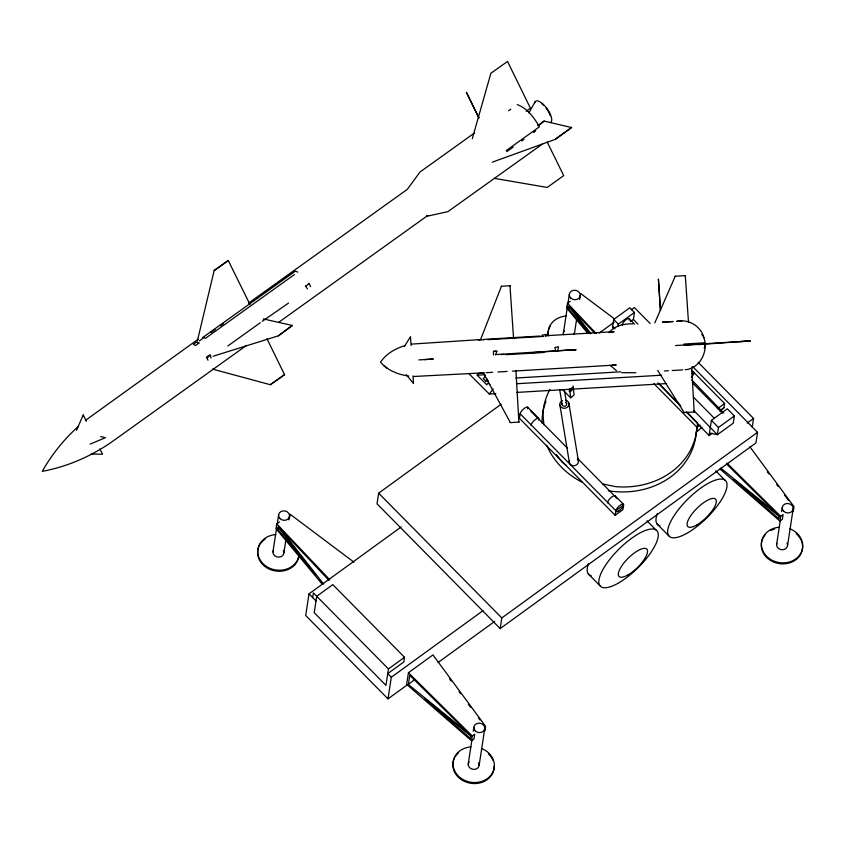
<?xml version="1.0" encoding="UTF-8"?>
<svg xmlns="http://www.w3.org/2000/svg" width="845" height="845" viewBox="0 0 845 845"><rect width="100%" height="100%" fill="white"/><g stroke="black" fill="none" stroke-linecap="round" stroke-linejoin="round"><path stroke-width="1.27" d="M279.441 521.946L276.759 523.889L276.03 528.653L322.146 584.106M272.956 551.88L276.642 527.776M277.234 523.974L278.586 515.091M277.667 529.202L278.026 526.847L315.534 574.727L277.667 529.202L279.695 527.618M283.92 552.873L285.853 540.198M288.958 519.897L289.55 516.094M289.529 517.795L290.078 514.225L353.918 562.147M401.153 526.984L309.016 593.866L305.7 615.498L387.992 698.868L407.195 684.936M312.661 597.563L313.379 592.873L388.457 668.944L385.943 685.358L314.224 612.699L316.738 596.285L332.793 584.624L404.512 657.283L403.794 661.973L387.739 673.623L391.309 677.236L387.992 698.868M501.18 404.227L378.644 493.174L377.018 503.81L500.187 628.585L755.905 442.96L757.532 432.323L692.71 366.645M484.861 731.083L485.59 726.33L432.978 654.907L408.441 672.715L406.656 684.365L471.542 740.759L473.96 738.995L474.689 734.242L472.27 735.995L471.542 740.759M408.357 684.471L409.751 675.356L468.827 733.703L408.357 684.471L414.504 679.655M468.204 764.176L471.89 740.072M473.253 731.189L473.834 727.387M479.157 765.179L484.787 728.39M500.187 628.585L501.814 617.948L757.532 432.323M570.153 301.327L567.47 303.281L566.741 308.034L587.708 333.247M563.351 333.331L567.513 306.133M567.914 303.545L569.298 294.472M588.574 332.867L568.379 308.583L568.738 306.228L590.285 333.733M576.491 320.086L574.315 334.335A5.503 4.721 8.7 0 0 574.209 333.099M579.659 299.362L580.251 295.475M613.47 328.705L612.625 326.455L613.692 319.463L629.81 307.76L634.458 312.46L633.391 319.452L630.37 321.649M617.98 326.497L618.339 324.163L634.458 312.46M615.149 515.302L615.857 510.707L623.61 505.078L622.913 509.662L615.149 515.302L519.443 418.328L520.14 413.744L615.857 510.707M608.315 490.776A77.423 66.438 8.7 0 0 696.248 432.281L697.664 423.07L686.89 412.159M686.256 411.874L709.082 435.534L711.405 420.366L727.302 408.822L734.347 415.962L733.238 423.187L717.342 434.721L709.462 433.02M734.347 415.962L718.451 427.496L717.342 434.721L693.882 410.564M720.13 411.145L723.943 407.765L724.598 403.519L691.59 370.078M752.208 427.369L753.571 418.465L698.16 362.325M779.935 521.08L780.664 516.327L783.093 514.573L782.364 519.326L779.935 521.08L719.972 468.964M776.608 544.507L780.294 520.404M781.646 511.521L782.238 507.718M787.561 545.5L793.191 508.722M793.265 511.415L793.994 506.662L749.885 446.794M494.895 351.446L497.187 350.918L495.423 354.889M557.658 351.171L558.503 346.788L554.859 347.506L555.725 351.288M197.329 341.137L214.155 270.548L228.234 260.461L250.014 304.591M472.313 138.686L490.882 73.251L507.528 61.474L530.449 108.202L526.182 111.265M480.742 339.151L501.455 286.254M654.769 322.959L675.25 276.209M76.536 430.274L83.222 414.979M528.833 112.945L535.181 101.653M404.459 346.387L410.49 336.648L411.082 345.531M489.825 384.602L488.188 382.965L486.794 384.76L477.193 375.191L478.587 373.384L483.836 373.078M485.643 375.666L483.34 378.634L485.717 381.01L488.347 380.863M485.717 381.01L487.259 379.035M468.764 373.543L489.308 394.034L493.226 388.985M691.294 377.303L694.432 373.258L691.632 370.469M78.543 426.239C64.104 439.178 51.798 454.483 42.25 471.362C68.191 466.535 92.844 455.592 114.223 440.192L246.508 345.404M696.248 432.281L701.984 427.211M608.886 332.666C614.811 325.674 623.969 323.561 632.768 323.899M562.358 389.492L570.681 397.805L574.093 394.942L573.079 385.954M85.461 420.387L198.131 339.257M568.379 308.583L570.407 306.999M599.2 333.067L614.125 322.241M631.173 309.861L634.363 307.548L650.111 323.498M717.342 408.779L724.598 403.519M602.622 483.974L615.34 486.604A77.423 66.438 8.7 0 0 697.009 427.316L700.125 425.056M720.838 410.015L723.943 407.765M709.082 435.534L712.261 433.231M388.457 668.944L404.512 657.283M391.309 677.236L483.034 610.65M747.191 423.102L753.571 418.465M438.122 662.48L494.663 621.445M228.393 260.503L214.155 270.548M474.689 132.834L419.965 172.053L407.343 189.333L248.525 303.144M508.584 110.748L510.834 109.216M202.578 337.63L295.359 271.15L297.82 272.132M199.293 340.936L204.575 337.155M210.923 332.603L215.148 329.582M220.429 325.79L223.598 323.519M205.05 338.613L294.44 274.551M227.907 345.932L260.218 322.779M262.299 321.29L288.557 303.028M537.705 125.662L544.106 121.067L571.685 127.574L555.197 139.393L492.244 162.177M538.962 125.282L544.106 121.067M506.218 150.611L539.374 126.856C534.272 117.74 527.428 108.318 517.256 104.622M506.81 151.656L513.221 147.062M521.777 140.925L523.921 139.393M533.544 132.496L535.688 130.964M278.702 322.325L427.866 215.433L426.461 216.362L447.945 211.62L542.289 144.146M278.396 335.814L292.349 325.473L278.396 335.814L213.077 356.252M571.558 127.32L555.197 139.393M212.465 369.085L270.326 384.718L284.564 374.662L266.925 338.697M284.564 374.662L270.326 384.718M547.201 141.992L563.699 175.633L547.211 187.453L494.357 178.348M541.909 335.275L546.293 334.335M90.14 444.121L105.477 437.689L100.703 436.58M404.734 345.647C395.344 348.594 386.028 353.759 380.546 362.188C387.506 370.416 398.248 374.662 408.726 376.057M610.375 332.497L614.146 331.684L545.247 335.75M685.316 369.74C697.812 368.705 705.997 355.882 705.11 344.01L684.376 345.235M411.515 344.105L480.763 339.553M509.979 285.747L513.559 338.422M685.295 275.618L688.495 322.357M546.324 334.831L545.743 334.873L545.828 336.268M424.348 359.621L433.179 359.062M527.903 352.988L575.889 349.608L496.173 354.551M703.748 344.221L750.244 340.947L675.546 345.542M483.16 372.508L510.359 422.606M518.893 422.099L515.936 370.712M657.706 370.437L684.165 412.561M694.199 411.969L691.654 367.174M480.287 339.595L478.323 339.722L483.931 339.912M418.898 359.907L433.168 359.019M501.18 286.265L510.253 285.737M674.986 276.23L685.559 275.607M662.607 322.135L672.979 321.522M676.856 321.301C688.622 318.797 700.801 326.107 703.98 337.746M662.406 322.177L672.768 321.575M676.655 321.343L681.83 321.037M483.995 339.363L540.05 336.056M487.84 339.69L543.726 336.394M495.392 351.034L493.459 351.14L493.501 354.995M575.91 349.914L567.09 350.126M501.191 354.562L503.736 354.414M683.901 344.063L704.888 342.785M699.85 344.073L703.758 344.306M750.265 341.253L739.935 341.549M698.593 344.602L701.17 344.454M484.164 372.803L413.532 376.5M486.086 372.687L492.667 372.296M497.927 371.99L507.127 371.451M512.387 371.135L616.237 365.008L612.393 364.691M477.193 375.191L485.072 374.726M515.82 378.021L620.811 371.821M635.841 372.687L621.793 372.708M664.381 371.008L668.479 370.733M672.155 370.543L682.728 369.888M517.351 383.704L661.646 375.201M691.812 373.416L694.432 373.258M489.308 394.034L495.867 393.643M516.886 392.407L666.62 383.577M510.095 422.616L519.157 422.088M683.89 412.582L694.474 411.959M91.186 454.04L102.509 454.23L99.911 448.917M308.499 283.582L309.354 283.783M263.281 318.914L292.349 325.473M210.489 355.502L209.497 354.984L206.412 357.192L207.997 360.224M580.79 293.606L614.283 318.755M616.449 370.606L609.974 365.241M383.778 365.589L387.031 368.103M566.53 465.595L562.21 462.194L556.496 454.673M720.785 468.088L777.231 514.035L726.584 464.021M727.017 463.134L780.664 516.327M408.441 672.715L472.27 735.995M629.06 318.576L634.595 324.195M692.773 383.134L722.327 413.078M693.734 397.414L714.046 417.99M613.692 319.463L618.339 324.163M711.405 420.366L718.451 427.496M612.625 326.455L614.949 328.8M657.991 382.88L680.605 405.79M653.924 383.662L697.009 427.316M715.715 470.834L724.683 479.928M657.093 523.974L668.754 535.793M646.921 520.774L655.9 529.868M527.586 407.163L538.603 418.328M615.065 495.783L623.293 504.127M530.66 410.902L567.481 448.199M577.61 458.465L617.209 498.582M588.3 573.903L599.971 585.733M378.644 493.174L501.814 617.948M309.016 593.866L316.019 600.964M633.391 319.452L637.954 324.184M691.77 379.954L723.69 413.036M658.878 383.503L680.774 406.191M567.47 303.281L596.179 333.521M276.759 523.889L329.687 579.649M594.648 333.226L570.544 307.707L590.835 333.521M328.937 580.314L279.832 528.315L323.656 584.085M406.265 374.578L413.469 383.535L413.025 375.919M767.387 471.922L768.95 474.024M776.724 484.534L778.277 486.635M784.498 495.054L788.396 500.303M449.656 678.968L451.209 681.07M458.993 691.59L460.546 693.692M468.32 704.202L470.654 707.36M478.439 717.87L479.992 719.982M305.415 285.8L307.474 288.916M478.957 117.899L466.366 92.274L478.851 117.888M306.27 285.99L309.154 283.371L310.559 286.708M83.243 414.979L86.37 421.359M207.405 357.71L210.352 355.122L211.081 358.016M568.875 403.213L578.35 460.683M564.566 391.108L566.636 403.699M559.675 389.556L562.157 404.66M559.918 405.135L569.382 462.606M569.667 388.806L570.681 397.805M543.863 424.845L542.912 413.226A77.423 66.438 8.7 0 1 549.926 389.482M660.558 310.453L658.403 279.093L660.367 310.485M543.81 352.481L506.018 354.71M701.783 334.462A12.981 11.46 86.6 0 1 703.04 336.236M703.568 337.208A12.981 11.46 86.6 0 1 704.255 348.172M478.587 762.75A5.503 4.721 8.7 0 1 473.348 769.394A5.503 4.721 8.7 0 1 469.102 761.884M622.364 325.05A4.7 1.584 -44.6 0 1 626.198 319.59A4.7 1.584 -44.6 0 1 629.124 320.139M520.171 414.325A5.207 1.753 -44.6 0 1 524.428 408.283A5.207 1.753 -44.6 0 1 527.671 408.885M531.188 425.5A5.207 1.753 -44.6 0 1 535.445 419.447A5.207 1.753 -44.6 0 1 538.688 420.049M607.65 502.955A5.207 1.753 -44.6 0 1 611.389 497.293A5.207 1.753 -44.6 0 1 615.382 496.733M582.068 482.178A77.423 66.438 8.7 0 1 546.736 445.315M542.025 423.144A77.423 66.438 8.7 0 1 545.976 401.259M659.998 525.78A39.609 13.33 -44.6 0 1 657.389 513.464M591.204 575.72A39.609 13.33 -44.6 0 1 588.606 563.393M801.736 541.698A20.734 17.798 8.7 0 1 780.495 563.773A20.734 17.798 8.7 0 1 763.13 537.853M763.722 536.828A20.734 17.798 8.7 0 1 765.158 534.917M771.073 530.406A20.734 17.798 8.7 0 1 774.717 529.012M796.117 533.607A20.734 17.798 8.7 0 1 801.303 540.578M789.938 528.801A20.734 17.798 8.7 0 1 797.363 557.637A20.734 17.798 8.7 0 1 763.764 552.567A20.734 17.798 8.7 0 1 779.333 527.206M494.188 766.003A20.734 17.798 8.7 0 1 469.408 783.03A20.734 17.798 8.7 0 1 454.726 757.521M455.328 756.507A20.734 17.798 8.7 0 1 458.486 752.853M488.663 754.141A20.734 17.798 8.7 0 1 492.91 760.246M481.544 748.48A20.734 17.798 8.7 0 1 488.959 777.305A20.734 17.798 8.7 0 1 455.37 772.235A20.734 17.798 8.7 0 1 470.929 746.874M786.991 543.081A5.503 4.721 8.7 0 1 782.47 549.746A5.503 4.721 8.7 0 1 776.872 543.303M298.855 556.031A20.734 17.798 8.7 0 1 272.85 570.407A20.734 17.798 8.7 0 1 259.478 545.226M260.08 544.201A20.734 17.798 8.7 0 1 265.224 539.047M298.56 557.288A20.734 17.798 8.7 0 1 276.157 570.026A20.734 17.798 8.7 0 1 257.767 551.764A20.734 17.798 8.7 0 1 275.681 534.579M283.35 550.454A5.503 4.721 8.7 0 1 278.829 557.119A5.503 4.721 8.7 0 1 273.231 550.676M548.004 334.557A20.734 17.798 8.7 0 1 550.475 325.663M548.416 335.866A20.734 17.798 8.7 0 1 566.076 316.03M563.457 334.567A5.503 4.721 8.7 0 1 564.249 331.039M565.664 402.421A2.292 2.06 -9.4 0 1 566.404 405.104A2.292 2.06 -9.4 0 1 563.488 406.096A2.292 2.06 -9.4 0 1 562.231 403.593M565.854 400.224A4.584 4.109 -9.4 0 1 568.21 406.339A4.584 4.109 -9.4 0 1 560.974 407.015A4.584 4.109 -9.4 0 1 562.358 400.551M577.293 458.803A4.584 4.109 -9.4 0 1 574.78 465.658A4.584 4.109 -9.4 0 1 569.53 460.472M534.631 103.058A12.981 5.007 54.4 0 1 546.335 107.695A12.981 5.007 54.4 0 1 550.042 122.673M542.036 103.946A11.819 4.563 54.4 0 1 543.398 105.129M546.05 108.065A11.819 4.563 54.4 0 1 550.338 115.691M470.792 736.079L470.433 738.435L424.94 698.889L470.792 736.079M779.196 516.411L778.837 518.767L733.344 479.221L779.196 516.411M198.913 343.133L195.533 345.552L193.336 344.369L196.452 342.151L198.913 343.133M696.364 525.21A19.509 6.57 -44.6 0 0 716.169 500.145A19.509 6.57 -44.6 0 0 692.583 513.2A19.509 6.57 -44.6 0 0 696.364 525.21M686.489 533.522A39.609 13.33 -44.6 0 0 726.711 482.622A39.609 13.33 -44.6 0 0 678.82 509.134A39.609 13.33 -44.6 0 0 686.489 533.522M627.581 575.149A19.509 6.57 -44.6 0 0 647.386 550.074A19.509 6.57 -44.6 0 0 623.8 563.129A19.509 6.57 -44.6 0 0 627.581 575.149M617.706 583.462A39.609 13.33 -44.6 0 0 657.928 532.561A39.609 13.33 -44.6 0 0 610.027 559.063A39.609 13.33 -44.6 0 0 617.706 583.462M475.207 730.872A5.503 4.721 8.7 0 0 484.512 729.594A5.503 4.721 8.7 0 0 478.207 723.204A5.503 4.721 8.7 0 0 475.207 730.872M783.6 511.204A5.503 4.721 8.7 0 0 792.916 509.926A5.503 4.721 8.7 0 0 786.611 503.536A5.503 4.721 8.7 0 0 783.6 511.204M279.959 518.576A5.503 4.721 8.7 0 0 289.275 517.298A5.503 4.721 8.7 0 0 282.969 510.908A5.503 4.721 8.7 0 0 279.959 518.576M618.339 511.172A5.207 1.753 -44.6 0 0 623.589 504.486A5.207 1.753 -44.6 0 0 617.272 508.014A5.207 1.753 -44.6 0 0 618.339 511.172M570.671 297.958A5.503 4.721 8.7 0 0 579.987 296.679A5.503 4.721 8.7 0 0 573.681 290.289A5.503 4.721 8.7 0 0 570.671 297.958M570.586 391.277A2.799 0.94 -44.7 0 0 573.343 387.686A2.799 0.94 -44.7 0 0 569.91 389.682A2.799 0.94 -44.7 0 0 570.586 391.277"/></g></svg>
